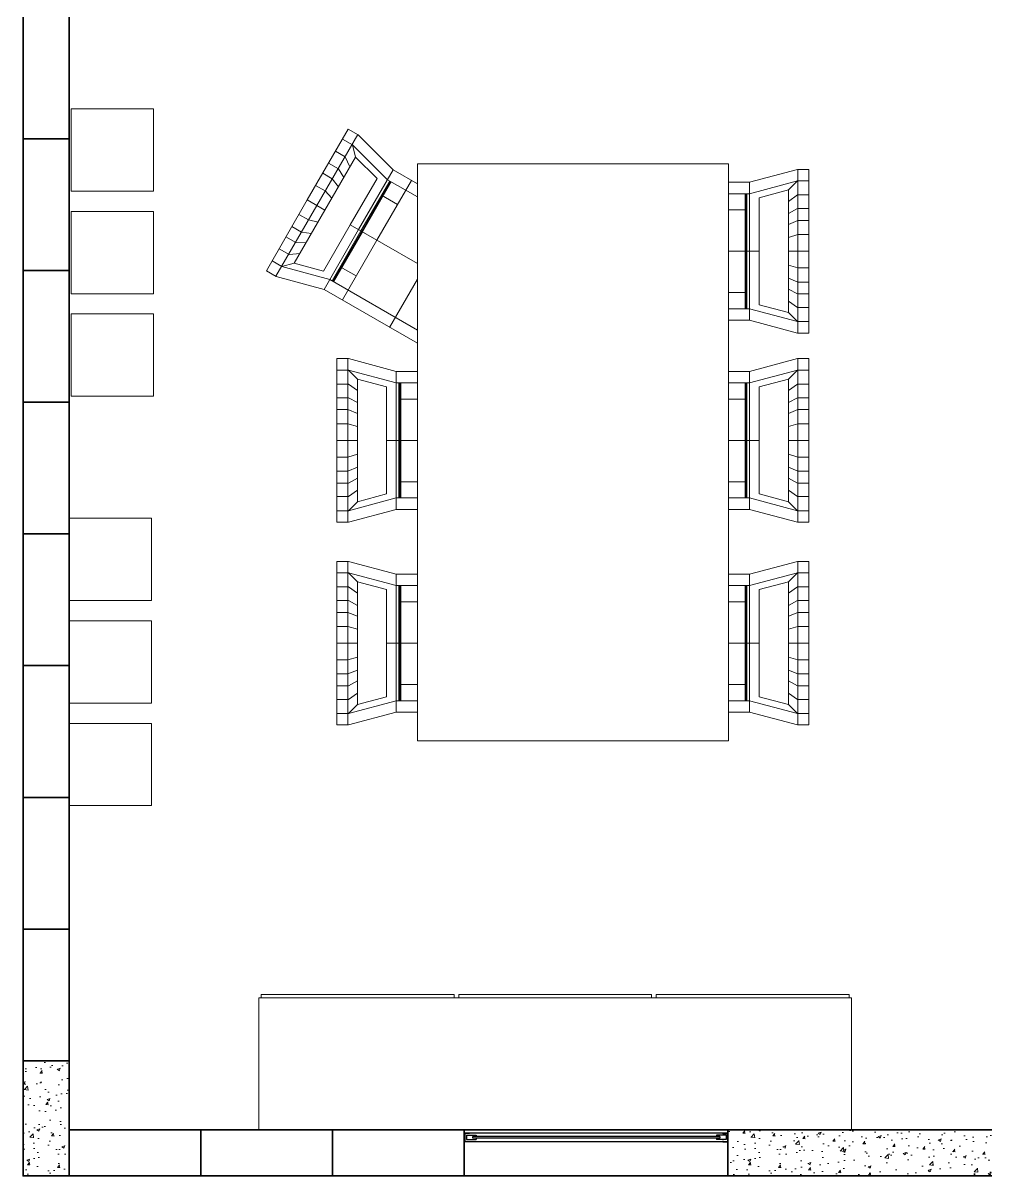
# Model space of a CAD drawing. Header units: millimetres. Extents: x -1436 to 15913, y -5994 to 7579.
# Drawn here: x 8339 to 11263, y -43 to 3459 of the extents above; entities that cross this region are included whole.
import ezdxf

# ---------------------------------------------------------------- set-up
doc = ezdxf.new("R2010")
doc.units = ezdxf.units.MM
for name, color, linetype, lineweight in [('A-FLOR-PATT', 8, 'Continuous', 18), ('A-FURN', 253, 'Continuous', 15), ('A-GLAZ-FULL', 4, 'Continuous', 25), ('A-WALL-FULL', 7, 'Continuous', 35)]:
    doc.layers.add(name, color=color, linetype=linetype, lineweight=lineweight)
doc.layers.add('IKE120015-t1', color=253, linetype='Continuous')

msp = doc.modelspace()

# ---------------------------------------------------------------- hatches: boundary and pattern name
at = {"layer": 'A-FLOR-PATT'}
h = msp.add_hatch(dxfattribs=at)
h.set_pattern_fill('AR-CONC', color=256, scale=0.5, style=0)
h.set_pattern_definition([(50, (41753.566, 87107.75), (91.092334, -7.96954), [9.525, -104.775]), (355, (41753.57, 87107.75), (-17.62141, 95.52832), [7.62, -83.82]), (100.451, (41761.16, 87107.09), (73.47125, 87.55834), [8.095, -89.045]), (46.1842, (41753.57, 87133.15), (135.53952, -21.02116), [14.2875, -157.1625]), (96.6356, (41764.86, 87131.4), (118.70212, 123.71278), [12.1425, -133.5675]), (351.184, (41753.57, 87133.15), (118.7023, 123.71256), [11.43, -125.73]), (21, (41766.266, 87126.8), (75.80744, -51.13276), [9.525, -104.775]), (326, (41766.27, 87126.8), (30.90101, 92.09398), [7.62, -83.82]), (71.4514, (41772.58, 87122.54), (106.708245, 40.96143), [8.095, -89.045]), (37.5, (41753.566, 87107.75), (1.544302, 42.27752), [0, -82.804, 0, -85.09, 0, -84.1375]), (7.5, (41753.566, 87107.75), (33.409831, 50.090287), [0, -48.514, 0, -80.899, 0, -32.0675]), (327.5, (41725.245, 87107.75), (67.795298, -2.864372), [0, -31.75, 0, -99.06, 0, -131.445]), (317.5, (41712.545, 87107.75), (74.06459, 12.713246), [0, -41.275, 0, -65.786, 0, -93.345])])
h.paths.add_polyline_path([(8338.986, -43.152), (8478.986, -43.152), (8478.986, 306.848), (8338.986, 306.848)])
for points in [[(9695.653, 63.098), (9695.653, 60.598), (9678.986, 60.598), (9678.986, 86.848), (9695.653, 86.848), (9695.653, 84.348), (9681.486, 84.348), (9681.486, 63.098)], [(10463.881, 63.098), (10463.881, 60.598), (10480.547, 60.598), (10480.547, 86.848), (10463.881, 86.848), (10463.881, 84.348), (10478.047, 84.348), (10478.047, 63.098)]]:
    msp.add_hatch(color=256, dxfattribs=at).paths.add_polyline_path(points)
h = msp.add_hatch(dxfattribs=at)
h.set_pattern_fill('AR-CONC', color=256, scale=0.5, style=0)
h.set_pattern_definition([(50, (43943.566, 87107.75), (91.092334, -7.96954), [9.525, -104.775]), (355, (43943.57, 87107.75), (-17.62141, 95.52832), [7.62, -83.82]), (100.451, (43951.16, 87107.09), (73.47125, 87.55834), [8.095, -89.045]), (46.1842, (43943.57, 87133.15), (135.53952, -21.02116), [14.2875, -157.1625]), (96.6356, (43954.86, 87131.4), (118.70212, 123.71278), [12.1425, -133.5675]), (351.184, (43943.57, 87133.15), (118.7023, 123.71256), [11.43, -125.73]), (21, (43956.266, 87126.8), (75.80744, -51.13276), [9.525, -104.775]), (326, (43956.27, 87126.8), (30.90101, 92.09398), [7.62, -83.82]), (71.4514, (43962.58, 87122.54), (106.708245, 40.96143), [8.095, -89.045]), (37.5, (43943.566, 87107.75), (1.544302, 42.27752), [0, -82.804, 0, -85.09, 0, -84.1375]), (7.5, (43943.566, 87107.75), (33.409831, 50.090287), [0, -48.514, 0, -80.899, 0, -32.0675]), (327.5, (43915.245, 87107.75), (67.795298, -2.864372), [0, -31.75, 0, -99.06, 0, -131.445]), (317.5, (43902.545, 87107.75), (74.06459, 12.713246), [0, -41.275, 0, -65.786, 0, -93.345])])
h.paths.add_polyline_path([(10478.986, 96.848), (10478.986, -43.152), (11478.986, -43.152), (11478.986, 96.848)])

# ---------------------------------------------------------------- linework, layer by layer
at = {"layer": 'A-FURN'}
for p, q in [((9326.368, 3136.62), (9202.164, 2921.492)), ((9231.051, 2904.814), (9355.255, 3119.942)), ((9356.411, 3119.275), (9326.368, 3136.62)), ((9462.993, 3013.018), (9356.411, 3119.275)), ((9339.049, 3089.203), (9309.006, 3106.548)), ((9445.631, 2982.946), (9339.049, 3089.203)), ((9339.049, 3089.203), (9349.047, 3051.817)), ((9349.047, 3051.817), (9255.894, 2890.471)), ((9317.68, 3052.192), (9287.638, 3069.537)), ((9317.68, 3052.192), (9331.646, 3021.677)), ((9414.067, 2987.079), (9349.017, 3051.931)), ((9296.98, 3016.337), (9266.937, 3033.682)), ((9296.98, 3016.337), (9313.226, 2989.774)), ((9462.993, 3013.018), (9358.154, 2831.431)), ((9536.486, 2970.586), (9462.993, 3013.018)), ((10545.213, 2975.266), (10690.644, 3013.996)), ((10690.644, 3013.996), (10725.335, 3013.996)), ((10691.979, 2765.587), (10691.979, 3013.996)), ((10725.335, 3013.996), (10725.335, 2765.587)), ((9277.794, 2985.776), (9248.907, 3002.454)), ((9277.794, 2985.776), (9296.71, 2961.166)), ((9414.067, 2987.079), (9332.691, 2846.132)), ((9452.564, 2978.943), (9365.087, 2827.428)), ((9454.875, 2977.609), (9367.398, 2826.094)), ((9518.457, 2980.996), (9413.617, 2799.409)), ((9536.486, 2930.491), (9445.631, 2982.946)), ((10545.213, 2940.542), (10690.644, 2979.272)), ((10690.644, 2979.272), (10663.293, 2951.894)), ((10690.644, 2979.272), (10725.335, 2979.272)), ((9256.426, 2948.765), (9227.539, 2965.443)), ((9256.426, 2948.765), (9276.96, 2926.958)), ((9457.186, 2976.275), (9369.709, 2824.759)), ((10481.169, 2975.266), (10481.169, 2765.587)), ((10481.169, 2975.266), (10545.213, 2975.266)), ((10545.213, 2975.266), (10545.213, 2765.587)), ((10574.615, 2928.339), (10663.376, 2951.977)), ((10663.293, 2951.894), (10663.293, 2765.587)), ((9077.959, 2706.363), (9202.164, 2921.492)), ((9202.164, 2921.492), (9255.894, 2890.471)), ((9427.857, 2936.149), (9476.387, 2908.13)), ((10481.169, 2940.542), (10545.213, 2940.542)), ((10531.87, 2940.542), (10531.87, 2765.587)), ((10534.539, 2940.542), (10534.539, 2765.587)), ((10537.207, 2940.542), (10537.207, 2765.587)), ((10574.615, 2928.339), (10574.615, 2765.587)), ((10690.644, 2936.535), (10663.293, 2917.091)), ((10690.644, 2936.535), (10725.335, 2936.535)), ((9231.051, 2904.814), (9106.846, 2689.685)), ((9162.74, 2729.124), (9255.894, 2890.471)), ((9205.676, 2860.863), (9176.789, 2877.541)), ((10537.207, 2891.127), (10481.169, 2891.127)), ((10690.644, 2895.134), (10663.293, 2880.252)), ((10690.644, 2895.134), (10725.335, 2895.134)), ((9184.307, 2823.851), (9155.42, 2840.529)), ((9205.676, 2860.863), (9234.828, 2853.983)), ((9251.315, 2705.184), (9332.691, 2846.132)), ((9332.691, 2846.132), (9413.617, 2799.409)), ((9332.691, 2846.132), (9536.486, 2728.47)), ((10691.979, 2859.074), (10663.293, 2847.219)), ((10691.979, 2859.074), (10725.335, 2859.074)), ((9167.433, 2791.956), (9137.39, 2809.301)), ((9184.307, 2823.851), (9215.078, 2819.775)), ((9253.315, 2649.844), (9358.154, 2831.431)), ((9277.609, 2675.913), (9365.087, 2827.428)), ((9279.92, 2674.578), (9367.398, 2826.094)), ((9282.231, 2673.244), (9369.709, 2824.759)), ((10691.979, 2816.337), (10663.293, 2807.719)), ((10691.979, 2816.337), (10725.335, 2816.337)), ((9146.732, 2756.101), (9116.69, 2773.446)), ((9167.433, 2791.956), (9198.561, 2791.168)), ((9308.778, 2617.822), (9413.617, 2799.409)), ((9125.364, 2719.09), (9095.321, 2736.435)), ((9146.732, 2756.101), (9180.142, 2759.264)), ((10574.615, 2765.587), (10481.169, 2765.587)), ((10481.169, 2555.908), (10481.169, 2765.587)), ((10574.615, 2765.587), (10481.169, 2765.587)), ((10531.87, 2590.632), (10531.87, 2765.587)), ((10534.539, 2590.632), (10534.539, 2765.587)), ((10537.207, 2590.632), (10537.207, 2765.587)), ((10545.213, 2555.908), (10545.213, 2765.587)), ((10574.615, 2602.835), (10574.615, 2765.587)), ((10725.335, 2765.587), (10663.293, 2765.587)), ((10663.293, 2579.28), (10663.293, 2765.587)), ((10725.335, 2765.587), (10663.293, 2765.587)), ((10691.979, 2765.587), (10691.979, 2517.178)), ((10725.335, 2517.178), (10725.335, 2765.587)), ((9108.002, 2689.018), (9077.959, 2706.363)), ((9125.364, 2719.09), (9162.74, 2729.124)), ((9270.677, 2679.915), (9125.364, 2719.09)), ((9251.315, 2705.184), (9162.626, 2729.094)), ((9302.317, 2718.707), (9350.847, 2690.688)), ((10691.979, 2714.837), (10663.293, 2723.455)), ((10691.979, 2714.837), (10725.335, 2714.837)), ((9253.315, 2649.844), (9108.002, 2689.018)), ((9536.486, 2526.45), (9270.677, 2679.915)), ((9451.541, 2533.683), (9536.486, 2680.812)), ((10691.979, 2672.1), (10663.293, 2683.955)), ((10691.979, 2672.1), (10725.335, 2672.1)), ((9536.486, 2486.354), (9253.315, 2649.844)), ((10537.207, 2640.047), (10481.169, 2640.047)), ((10690.644, 2636.04), (10663.293, 2650.922)), ((10690.644, 2636.04), (10725.335, 2636.04)), ((10574.615, 2602.835), (10663.376, 2579.197)), ((10690.644, 2594.639), (10663.293, 2614.083)), ((10690.644, 2594.639), (10725.335, 2594.639)), ((10481.169, 2590.632), (10545.213, 2590.632)), ((10545.213, 2590.632), (10690.644, 2551.902)), ((10690.644, 2551.902), (10663.293, 2579.28)), ((10481.169, 2555.908), (10545.213, 2555.908)), ((10545.213, 2555.908), (10690.644, 2517.178)), ((10690.644, 2551.902), (10725.335, 2551.902)), ((10690.644, 2517.178), (10725.335, 2517.178)), ((9327.011, 2439.567), (9292.321, 2439.567)), ((9292.321, 2439.567), (9292.321, 2191.158)), ((9325.677, 2191.158), (9325.677, 2439.567)), ((9472.443, 2400.836), (9327.011, 2439.567)), ((10545.213, 2400.836), (10690.644, 2439.567)), ((10690.644, 2439.567), (10725.335, 2439.567)), ((10691.979, 2191.158), (10691.979, 2439.567)), ((10725.335, 2439.567), (10725.335, 2191.158)), ((9327.011, 2404.843), (9292.321, 2404.843)), ((9472.443, 2366.112), (9327.011, 2404.843)), ((9327.011, 2404.843), (9354.363, 2377.464)), ((9472.443, 2400.836), (9472.443, 2191.158)), ((9536.486, 2400.836), (9472.443, 2400.836)), ((9536.486, 2400.836), (9536.486, 2191.158)), ((10481.169, 2400.836), (10545.213, 2400.836)), ((10481.169, 2400.836), (10481.169, 2191.158)), ((10545.213, 2366.112), (10690.644, 2404.843)), ((10545.213, 2400.836), (10545.213, 2191.158)), ((10690.644, 2404.843), (10663.293, 2377.464)), ((10690.644, 2404.843), (10725.335, 2404.843)), ((9327.011, 2362.106), (9292.321, 2362.106)), ((9327.011, 2362.106), (9354.363, 2342.662)), ((9443.041, 2353.91), (9354.279, 2377.548)), ((9354.363, 2377.464), (9354.363, 2191.158)), ((9443.041, 2353.91), (9443.041, 2191.158)), ((9536.486, 2366.112), (9472.443, 2366.112)), ((9480.448, 2366.112), (9480.448, 2191.158)), ((9483.117, 2366.112), (9483.117, 2191.158)), ((9485.785, 2366.112), (9485.785, 2191.158)), ((10481.169, 2366.112), (10545.213, 2366.112)), ((10531.87, 2366.112), (10531.87, 2191.158)), ((10534.539, 2366.112), (10534.539, 2191.158)), ((10537.207, 2366.112), (10537.207, 2191.158)), ((10574.615, 2353.91), (10663.376, 2377.548)), ((10574.615, 2353.91), (10574.615, 2191.158)), ((10663.293, 2377.464), (10663.293, 2191.158)), ((10690.644, 2362.106), (10663.293, 2342.662)), ((10690.644, 2362.106), (10725.335, 2362.106)), ((9327.011, 2320.704), (9292.321, 2320.704)), ((9327.011, 2320.704), (9354.363, 2305.823)), ((9480.448, 2316.698), (9536.486, 2316.698)), ((10537.207, 2316.698), (10481.169, 2316.698)), ((10690.644, 2320.704), (10663.293, 2305.823)), ((10690.644, 2320.704), (10725.335, 2320.704)), ((9325.677, 2284.645), (9292.321, 2284.645)), ((9325.677, 2284.645), (9354.363, 2272.79)), ((10691.979, 2284.645), (10663.293, 2272.79)), ((10691.979, 2284.645), (10725.335, 2284.645)), ((9325.677, 2241.908), (9292.321, 2241.908)), ((9325.677, 2241.908), (9354.363, 2233.29)), ((10691.979, 2241.908), (10663.293, 2233.29)), ((10691.979, 2241.908), (10725.335, 2241.908)), ((9292.321, 1942.749), (9292.321, 2191.158)), ((9292.321, 2191.158), (9354.363, 2191.158)), ((9292.321, 2191.158), (9354.363, 2191.158)), ((9325.677, 2191.158), (9325.677, 1942.749)), ((9354.363, 2004.851), (9354.363, 2191.158)), ((9443.041, 2191.158), (9536.486, 2191.158)), ((9443.041, 2028.406), (9443.041, 2191.158)), ((9443.041, 2191.158), (9536.486, 2191.158)), ((9472.443, 1981.479), (9472.443, 2191.158)), ((9480.448, 2016.203), (9480.448, 2191.158)), ((9483.117, 2016.203), (9483.117, 2191.158)), ((9485.785, 2016.203), (9485.785, 2191.158)), ((9536.486, 1981.479), (9536.486, 2191.158)), ((10574.615, 2191.158), (10481.169, 2191.158)), ((10574.615, 2191.158), (10481.169, 2191.158)), ((10481.169, 1981.479), (10481.169, 2191.158)), ((10531.87, 2016.203), (10531.87, 2191.158)), ((10534.539, 2016.203), (10534.539, 2191.158)), ((10537.207, 2016.203), (10537.207, 2191.158)), ((10545.213, 1981.479), (10545.213, 2191.158)), ((10574.615, 2028.406), (10574.615, 2191.158)), ((10725.335, 2191.158), (10663.293, 2191.158)), ((10725.335, 2191.158), (10663.293, 2191.158)), ((10663.293, 2004.851), (10663.293, 2191.158)), ((10691.979, 2191.158), (10691.979, 1942.749)), ((10725.335, 1942.749), (10725.335, 2191.158)), ((9325.677, 2140.407), (9292.321, 2140.407)), ((9325.677, 2140.407), (9354.363, 2149.026)), ((10691.979, 2140.407), (10663.293, 2149.026)), ((10691.979, 2140.407), (10725.335, 2140.407)), ((9325.677, 2097.67), (9354.363, 2109.526)), ((10691.979, 2097.67), (10663.293, 2109.526)), ((9325.677, 2097.67), (9292.321, 2097.67)), ((9327.011, 2061.611), (9354.363, 2076.492)), ((10690.644, 2061.611), (10663.293, 2076.492)), ((10691.979, 2097.67), (10725.335, 2097.67)), ((9327.011, 2061.611), (9292.321, 2061.611)), ((9327.011, 2020.209), (9354.363, 2039.654)), ((9480.448, 2065.618), (9536.486, 2065.618)), ((10537.207, 2065.618), (10481.169, 2065.618)), ((10690.644, 2020.209), (10663.293, 2039.654)), ((10690.644, 2061.611), (10725.335, 2061.611)), ((9327.011, 2020.209), (9292.321, 2020.209)), ((9472.443, 2016.203), (9327.011, 1977.472)), ((9327.011, 1977.472), (9354.363, 2004.851)), ((9443.041, 2028.406), (9354.279, 2004.767)), ((9536.486, 2016.203), (9472.443, 2016.203)), ((10481.169, 2016.203), (10545.213, 2016.203)), ((10545.213, 2016.203), (10690.644, 1977.472)), ((10574.615, 2028.406), (10663.376, 2004.767)), ((10690.644, 1977.472), (10663.293, 2004.851)), ((10690.644, 2020.209), (10725.335, 2020.209)), ((9327.011, 1977.472), (9292.321, 1977.472)), ((9472.443, 1981.479), (9327.011, 1942.749)), ((9536.486, 1981.479), (9472.443, 1981.479)), ((10481.169, 1981.479), (10545.213, 1981.479)), ((10545.213, 1981.479), (10690.644, 1942.749)), ((10690.644, 1977.472), (10725.335, 1977.472)), ((9327.011, 1942.749), (9292.321, 1942.749)), ((10690.644, 1942.749), (10725.335, 1942.749)), ((9327.011, 1823.703), (9292.321, 1823.703)), ((9292.321, 1823.703), (9292.321, 1575.294)), ((9325.677, 1575.294), (9325.677, 1823.703)), ((9472.443, 1784.973), (9327.011, 1823.703)), ((10545.213, 1784.973), (10690.644, 1823.703)), ((10690.644, 1823.703), (10725.335, 1823.703)), ((10691.979, 1575.294), (10691.979, 1823.703)), ((10725.335, 1823.703), (10725.335, 1575.294)), ((9327.011, 1788.979), (9292.321, 1788.979)), ((9472.443, 1750.249), (9327.011, 1788.979)), ((9327.011, 1788.979), (9354.363, 1761.601)), ((10545.213, 1750.249), (10690.644, 1788.979)), ((10690.644, 1788.979), (10663.293, 1761.601)), ((10690.644, 1788.979), (10725.335, 1788.979)), ((9443.041, 1738.046), (9354.279, 1761.684)), ((9354.363, 1761.601), (9354.363, 1575.294)), ((9536.486, 1784.973), (9472.443, 1784.973)), ((9472.443, 1784.973), (9472.443, 1575.294)), ((9536.486, 1784.973), (9536.486, 1575.294)), ((10481.169, 1784.973), (10545.213, 1784.973)), ((10481.169, 1784.973), (10481.169, 1575.294)), ((10545.213, 1784.973), (10545.213, 1575.294)), ((10574.615, 1738.046), (10663.376, 1761.684)), ((10663.293, 1761.601), (10663.293, 1575.294)), ((9327.011, 1746.242), (9292.321, 1746.242)), ((9327.011, 1746.242), (9354.363, 1726.798)), ((9443.041, 1738.046), (9443.041, 1575.294)), ((9536.486, 1750.249), (9472.443, 1750.249)), ((9480.448, 1750.249), (9480.448, 1575.294)), ((9483.117, 1750.249), (9483.117, 1575.294)), ((9485.785, 1750.249), (9485.785, 1575.294)), ((10481.169, 1750.249), (10545.213, 1750.249)), ((10531.87, 1750.249), (10531.87, 1575.294)), ((10534.539, 1750.249), (10534.539, 1575.294)), ((10537.207, 1750.249), (10537.207, 1575.294)), ((10574.615, 1738.046), (10574.615, 1575.294)), ((10690.644, 1746.242), (10663.293, 1726.798)), ((10690.644, 1746.242), (10725.335, 1746.242)), ((9327.011, 1704.841), (9292.321, 1704.841)), ((9327.011, 1704.841), (9354.363, 1689.959)), ((9480.448, 1700.834), (9536.486, 1700.834)), ((10537.207, 1700.834), (10481.169, 1700.834)), ((10690.644, 1704.841), (10663.293, 1689.959)), ((10690.644, 1704.841), (10725.335, 1704.841)), ((9325.677, 1668.781), (9292.321, 1668.781)), ((9325.677, 1668.781), (9354.363, 1656.926)), ((10691.979, 1668.781), (10663.293, 1656.926)), ((10691.979, 1668.781), (10725.335, 1668.781)), ((9325.677, 1626.044), (9292.321, 1626.044)), ((9325.677, 1626.044), (9354.363, 1617.426)), ((10691.979, 1626.044), (10663.293, 1617.426)), ((10691.979, 1626.044), (10725.335, 1626.044)), ((9292.321, 1575.294), (9354.363, 1575.294)), ((9292.321, 1326.885), (9292.321, 1575.294)), ((9292.321, 1575.294), (9354.363, 1575.294)), ((9325.677, 1575.294), (9325.677, 1326.885)), ((9354.363, 1388.987), (9354.363, 1575.294)), ((9443.041, 1575.294), (9536.486, 1575.294)), ((9443.041, 1575.294), (9536.486, 1575.294)), ((9443.041, 1412.542), (9443.041, 1575.294)), ((9472.443, 1365.615), (9472.443, 1575.294)), ((9480.448, 1400.339), (9480.448, 1575.294)), ((9483.117, 1400.339), (9483.117, 1575.294)), ((9485.785, 1400.339), (9485.785, 1575.294)), ((9536.486, 1365.615), (9536.486, 1575.294)), ((10574.615, 1575.294), (10481.169, 1575.294)), ((10574.615, 1575.294), (10481.169, 1575.294)), ((10481.169, 1365.615), (10481.169, 1575.294)), ((10531.87, 1400.339), (10531.87, 1575.294)), ((10534.539, 1400.339), (10534.539, 1575.294)), ((10537.207, 1400.339), (10537.207, 1575.294)), ((10545.213, 1365.615), (10545.213, 1575.294)), ((10574.615, 1412.542), (10574.615, 1575.294)), ((10725.335, 1575.294), (10663.293, 1575.294)), ((10725.335, 1575.294), (10663.293, 1575.294)), ((10663.293, 1388.987), (10663.293, 1575.294)), ((10691.979, 1575.294), (10691.979, 1326.885)), ((10725.335, 1326.885), (10725.335, 1575.294)), ((9325.677, 1524.544), (9292.321, 1524.544)), ((9325.677, 1524.544), (9354.363, 1533.162)), ((10691.979, 1524.544), (10663.293, 1533.162)), ((10691.979, 1524.544), (10725.335, 1524.544)), ((9325.677, 1481.807), (9292.321, 1481.807)), ((9325.677, 1481.807), (9354.363, 1493.662)), ((10691.979, 1481.807), (10663.293, 1493.662)), ((10691.979, 1481.807), (10725.335, 1481.807)), ((9327.011, 1445.747), (9292.321, 1445.747)), ((9327.011, 1445.747), (9354.363, 1460.629)), ((9480.448, 1449.754), (9536.486, 1449.754)), ((10537.207, 1449.754), (10481.169, 1449.754)), ((10690.644, 1445.747), (10663.293, 1460.629)), ((10690.644, 1445.747), (10725.335, 1445.747)), ((9327.011, 1404.346), (9292.321, 1404.346)), ((9327.011, 1404.346), (9354.363, 1423.79)), ((9443.041, 1412.542), (9354.279, 1388.904)), ((10574.615, 1412.542), (10663.376, 1388.904)), ((10690.644, 1404.346), (10663.293, 1423.79)), ((10690.644, 1404.346), (10725.335, 1404.346)), ((9472.443, 1400.339), (9327.011, 1361.609)), ((9327.011, 1361.609), (9354.363, 1388.987)), ((9536.486, 1400.339), (9472.443, 1400.339)), ((10481.169, 1400.339), (10545.213, 1400.339)), ((10545.213, 1400.339), (10690.644, 1361.609)), ((10690.644, 1361.609), (10663.293, 1388.987)), ((9327.011, 1361.609), (9292.321, 1361.609)), ((9472.443, 1365.615), (9327.011, 1326.885)), ((9536.486, 1365.615), (9472.443, 1365.615)), ((10481.169, 1365.615), (10545.213, 1365.615)), ((10545.213, 1365.615), (10690.644, 1326.885)), ((10690.644, 1361.609), (10725.335, 1361.609)), ((9327.011, 1326.885), (9292.321, 1326.885)), ((10690.644, 1326.885), (10725.335, 1326.885)), ((9054.987, 497.006), (9054.986, 496.966)), ((9054.986, 496.966), (9054.986, 496.955)), ((9055.02, 496.955), (9054.986, 496.955)), ((9054.986, 496.955), (9054.986, 98.955)), ((9054.986, 496.955), (9055.02, 496.955)), ((9054.99, 497.046), (9054.987, 497.006)), ((9054.995, 497.085), (9054.99, 497.046)), ((9055.001, 497.125), (9054.995, 497.085)), ((9055.008, 497.164), (9055.001, 497.125)), ((9055.017, 497.203), (9055.008, 497.164)), ((9055.028, 497.242), (9055.017, 497.203)), ((9055.04, 497.28), (9055.028, 497.242)), ((9055.054, 497.317), (9055.04, 497.28)), ((9055.069, 497.354), (9055.054, 497.317)), ((9055.086, 497.391), (9055.069, 497.354)), ((9055.104, 497.426), (9055.086, 497.391)), ((9055.124, 497.461), (9055.104, 497.426)), ((9055.145, 497.495), (9055.124, 497.461)), ((9055.167, 497.529), (9055.145, 497.495)), ((9055.191, 497.561), (9055.167, 497.529)), ((9055.215, 497.592), (9055.191, 497.561)), ((9055.241, 497.622), (9055.215, 497.592)), ((9055.269, 497.652), (9055.241, 497.622)), ((9055.297, 497.68), (9055.269, 497.652)), ((9055.327, 497.707), (9055.297, 497.68)), ((9055.357, 497.733), (9055.327, 497.707)), ((9055.389, 497.757), (9055.357, 497.733)), ((9055.421, 497.78), (9055.389, 497.757)), ((9055.455, 497.802), (9055.421, 497.78)), ((9055.489, 497.823), (9055.455, 497.802)), ((9055.524, 497.842), (9055.489, 497.823)), ((9055.56, 497.86), (9055.524, 497.842)), ((9055.597, 497.876), (9055.56, 497.86)), ((9055.634, 497.891), (9055.597, 497.876)), ((9055.672, 497.904), (9055.634, 497.891)), ((9055.71, 497.916), (9055.672, 497.904)), ((9055.748, 497.926), (9055.71, 497.916)), ((9055.787, 497.935), (9055.748, 497.926)), ((9055.827, 497.942), (9055.787, 497.935)), ((9055.866, 497.948), (9055.827, 497.942)), ((9055.906, 497.952), (9055.866, 497.948)), ((9055.946, 497.954), (9055.906, 497.952)), ((9055.986, 497.955), (9055.946, 497.954)), ((10853.986, 497.955), (9055.986, 497.955)), ((9062.021, 498.96), (9062.021, 506.955)), ((9062.986, 507.957), (9062.986, 507.923)), ((9646.986, 507.957), (9062.986, 507.957)), ((9062.986, 507.923), (9062.986, 507.957)), ((9062.986, 497.992), (9062.986, 497.957)), ((9062.986, 497.957), (9062.986, 497.992)), ((9646.986, 507.923), (9646.986, 507.957)), ((9646.997, 507.957), (9646.986, 507.957)), ((9646.986, 507.923), (9646.986, 507.957)), ((9646.986, 507.957), (9646.986, 507.923)), ((9646.986, 497.957), (9647.026, 497.958)), ((9647.037, 507.956), (9646.997, 507.957)), ((9647.026, 497.958), (9647.066, 497.961)), ((9647.077, 507.953), (9647.037, 507.956)), ((9647.066, 497.961), (9647.106, 497.965)), ((9647.117, 507.949), (9647.077, 507.953)), ((9647.106, 497.965), (9647.145, 497.97)), ((9647.156, 507.943), (9647.117, 507.949)), ((9647.145, 497.97), (9647.185, 497.977)), ((9647.195, 507.935), (9647.156, 507.943)), ((9647.185, 497.977), (9647.224, 497.986)), ((9647.234, 507.926), (9647.195, 507.935)), ((9647.224, 497.986), (9647.262, 497.996)), ((9647.273, 507.915), (9647.234, 507.926)), ((9647.262, 497.996), (9647.301, 498.008)), ((9647.311, 507.903), (9647.273, 507.915)), ((9647.301, 498.008), (9647.338, 498.022)), ((9647.348, 507.889), (9647.311, 507.903)), ((9647.338, 498.022), (9647.376, 498.036)), ((9647.385, 507.874), (9647.348, 507.889)), ((9647.376, 498.036), (9647.412, 498.053)), ((9647.422, 507.858), (9647.385, 507.874)), ((9647.412, 498.053), (9647.448, 498.07)), ((9647.457, 507.839), (9647.422, 507.858)), ((9647.448, 498.07), (9647.483, 498.09)), ((9647.492, 507.82), (9647.457, 507.839)), ((9647.483, 498.09), (9647.517, 498.11)), ((9647.526, 507.799), (9647.492, 507.82)), ((9647.517, 498.11), (9647.551, 498.132)), ((9647.56, 507.777), (9647.526, 507.799)), ((9647.551, 498.132), (9647.583, 498.155)), ((9647.592, 507.753), (9647.56, 507.777)), ((9647.583, 498.155), (9647.615, 498.18)), ((9647.623, 507.728), (9647.592, 507.753)), ((9647.615, 498.18), (9647.646, 498.206)), ((9647.654, 507.702), (9647.623, 507.728)), ((9647.646, 498.206), (9647.675, 498.233)), ((9647.683, 507.675), (9647.654, 507.702)), ((9647.675, 498.233), (9647.703, 498.261)), ((9647.711, 507.646), (9647.683, 507.675)), ((9647.703, 498.261), (9647.731, 498.29)), ((9647.738, 507.617), (9647.711, 507.646)), ((9647.731, 498.29), (9647.757, 498.32)), ((9647.764, 507.586), (9647.738, 507.617)), ((9647.757, 498.32), (9647.782, 498.352)), ((9647.788, 507.555), (9647.764, 507.586)), ((9647.782, 498.352), (9647.805, 498.384)), ((9647.811, 507.522), (9647.788, 507.555)), ((9647.805, 498.384), (9647.828, 498.417)), ((9647.833, 507.489), (9647.811, 507.522)), ((9647.828, 498.417), (9647.849, 498.451)), ((9647.854, 507.454), (9647.833, 507.489)), ((9647.849, 498.451), (9647.868, 498.486)), ((9647.873, 507.419), (9647.854, 507.454)), ((9647.868, 498.486), (9647.886, 498.522)), ((9647.891, 507.383), (9647.873, 507.419)), ((9647.886, 498.522), (9647.903, 498.558)), ((9647.907, 507.347), (9647.891, 507.383)), ((9647.903, 498.558), (9647.918, 498.595)), ((9647.922, 507.31), (9647.907, 507.347)), ((9647.918, 498.595), (9647.932, 498.633)), ((9647.935, 507.272), (9647.922, 507.31)), ((9647.932, 498.633), (9647.944, 498.671)), ((9647.947, 507.234), (9647.935, 507.272)), ((9647.944, 498.671), (9647.955, 498.709)), ((9647.957, 507.195), (9647.947, 507.234)), ((9647.955, 498.709), (9647.964, 498.748)), ((9647.966, 507.156), (9647.957, 507.195)), ((9647.964, 498.748), (9647.972, 498.787)), ((9647.973, 507.117), (9647.966, 507.156)), ((9647.972, 498.787), (9647.978, 498.827)), ((9647.979, 507.077), (9647.973, 507.117)), ((9647.978, 498.827), (9647.982, 498.867)), ((9647.983, 507.037), (9647.979, 507.077)), ((9647.982, 498.867), (9647.985, 498.907)), ((9647.985, 506.997), (9647.983, 507.037)), ((9647.986, 506.957), (9647.985, 506.997)), ((9647.985, 498.907), (9647.986, 498.947)), ((9647.986, 506.957), (9647.986, 498.957)), ((9647.986, 498.947), (9647.986, 498.957)), ((9662.021, 498.996), (9662.021, 506.992)), ((10246.986, 507.957), (9662.986, 507.957)), ((9662.986, 497.992), (9662.986, 497.957)), ((9662.986, 497.957), (9662.986, 497.992)), ((10246.986, 507.923), (10246.986, 507.957)), ((10246.997, 507.957), (10246.986, 507.957)), ((10246.986, 507.923), (10246.986, 507.957)), ((10246.986, 507.957), (10246.986, 507.923)), ((10246.986, 497.957), (10247.026, 497.958)), ((10247.037, 507.956), (10246.997, 507.957)), ((10247.026, 497.958), (10247.066, 497.961)), ((10247.077, 507.953), (10247.037, 507.956)), ((10247.066, 497.961), (10247.106, 497.965)), ((10247.117, 507.949), (10247.077, 507.953)), ((10247.106, 497.965), (10247.145, 497.97)), ((10247.156, 507.943), (10247.117, 507.949)), ((10247.145, 497.97), (10247.185, 497.977)), ((10247.195, 507.935), (10247.156, 507.943)), ((10247.185, 497.977), (10247.224, 497.986)), ((10247.234, 507.926), (10247.195, 507.935)), ((10247.224, 497.986), (10247.262, 497.996)), ((10247.273, 507.915), (10247.234, 507.926)), ((10247.262, 497.996), (10247.301, 498.008)), ((10247.311, 507.903), (10247.273, 507.915)), ((10247.301, 498.008), (10247.338, 498.022)), ((10247.348, 507.889), (10247.311, 507.903)), ((10247.338, 498.022), (10247.376, 498.036)), ((10247.385, 507.874), (10247.348, 507.889)), ((10247.376, 498.036), (10247.412, 498.053)), ((10247.422, 507.858), (10247.385, 507.874)), ((10247.412, 498.053), (10247.448, 498.07)), ((10247.457, 507.839), (10247.422, 507.858)), ((10247.448, 498.07), (10247.483, 498.09)), ((10247.492, 507.82), (10247.457, 507.839)), ((10247.483, 498.09), (10247.517, 498.11)), ((10247.526, 507.799), (10247.492, 507.82)), ((10247.517, 498.11), (10247.551, 498.132)), ((10247.56, 507.777), (10247.526, 507.799)), ((10247.551, 498.132), (10247.583, 498.155)), ((10247.592, 507.753), (10247.56, 507.777)), ((10247.583, 498.155), (10247.615, 498.18)), ((10247.623, 507.728), (10247.592, 507.753)), ((10247.615, 498.18), (10247.646, 498.206)), ((10247.654, 507.702), (10247.623, 507.728)), ((10247.646, 498.206), (10247.675, 498.233)), ((10247.683, 507.675), (10247.654, 507.702)), ((10247.675, 498.233), (10247.703, 498.261)), ((10247.711, 507.646), (10247.683, 507.675)), ((10247.703, 498.261), (10247.731, 498.29)), ((10247.738, 507.617), (10247.711, 507.646)), ((10247.731, 498.29), (10247.757, 498.32)), ((10247.764, 507.586), (10247.738, 507.617)), ((10247.757, 498.32), (10247.782, 498.352)), ((10247.788, 507.555), (10247.764, 507.586)), ((10247.782, 498.352), (10247.805, 498.384)), ((10247.811, 507.522), (10247.788, 507.555)), ((10247.805, 498.384), (10247.828, 498.417)), ((10247.833, 507.489), (10247.811, 507.522)), ((10247.828, 498.417), (10247.849, 498.451)), ((10247.854, 507.454), (10247.833, 507.489)), ((10247.849, 498.451), (10247.868, 498.486)), ((10247.873, 507.419), (10247.854, 507.454)), ((10247.868, 498.486), (10247.886, 498.522)), ((10247.891, 507.383), (10247.873, 507.419)), ((10247.886, 498.522), (10247.903, 498.558)), ((10247.907, 507.347), (10247.891, 507.383)), ((10247.903, 498.558), (10247.918, 498.595)), ((10247.922, 507.31), (10247.907, 507.347)), ((10247.918, 498.595), (10247.932, 498.633)), ((10247.935, 507.272), (10247.922, 507.31)), ((10247.932, 498.633), (10247.944, 498.671)), ((10247.947, 507.234), (10247.935, 507.272)), ((10247.944, 498.671), (10247.955, 498.709)), ((10247.957, 507.195), (10247.947, 507.234)), ((10247.955, 498.709), (10247.964, 498.748)), ((10247.966, 507.156), (10247.957, 507.195)), ((10247.964, 498.748), (10247.972, 498.787)), ((10247.973, 507.117), (10247.966, 507.156)), ((10247.972, 498.787), (10247.978, 498.827)), ((10247.979, 507.077), (10247.973, 507.117)), ((10247.978, 498.827), (10247.982, 498.867)), ((10247.983, 507.037), (10247.979, 507.077)), ((10247.982, 498.867), (10247.985, 498.907)), ((10247.985, 506.997), (10247.983, 507.037)), ((10247.986, 506.957), (10247.985, 506.997)), ((10247.985, 498.907), (10247.986, 498.947)), ((10247.986, 506.957), (10247.986, 498.957)), ((10247.986, 498.947), (10247.986, 498.957)), ((10262.021, 498.96), (10262.021, 506.955)), ((10262.986, 507.957), (10262.986, 507.923)), ((10846.986, 507.957), (10262.986, 507.957)), ((10262.986, 507.923), (10262.986, 507.957)), ((10262.986, 497.992), (10262.986, 497.957)), ((10262.986, 497.957), (10262.986, 497.992)), ((10846.997, 507.957), (10846.986, 507.957)), ((10847.037, 507.956), (10846.997, 507.957)), ((10847.026, 497.958), (10847.066, 497.961)), ((10847.077, 507.953), (10847.037, 507.956)), ((10847.066, 497.961), (10847.106, 497.965)), ((10847.117, 507.949), (10847.077, 507.953)), ((10847.106, 497.965), (10847.145, 497.97)), ((10847.156, 507.943), (10847.117, 507.949)), ((10847.145, 497.97), (10847.185, 497.977)), ((10847.195, 507.935), (10847.156, 507.943)), ((10847.185, 497.977), (10847.224, 497.986)), ((10847.234, 507.926), (10847.195, 507.935)), ((10847.224, 497.986), (10847.262, 497.996)), ((10847.273, 507.915), (10847.234, 507.926)), ((10847.262, 497.996), (10847.301, 498.008)), ((10847.311, 507.903), (10847.273, 507.915)), ((10847.301, 498.008), (10847.338, 498.022)), ((10847.348, 507.889), (10847.311, 507.903)), ((10847.338, 498.022), (10847.376, 498.036)), ((10847.385, 507.874), (10847.348, 507.889)), ((10847.376, 498.036), (10847.412, 498.053)), ((10847.422, 507.858), (10847.385, 507.874)), ((10847.412, 498.053), (10847.448, 498.07)), ((10847.457, 507.839), (10847.422, 507.858)), ((10847.448, 498.07), (10847.483, 498.09)), ((10847.492, 507.82), (10847.457, 507.839)), ((10847.483, 498.09), (10847.517, 498.11)), ((10847.526, 507.799), (10847.492, 507.82)), ((10847.517, 498.11), (10847.551, 498.132)), ((10847.56, 507.777), (10847.526, 507.799)), ((10847.551, 498.132), (10847.583, 498.155)), ((10847.592, 507.753), (10847.56, 507.777)), ((10847.583, 498.155), (10847.615, 498.18)), ((10847.623, 507.728), (10847.592, 507.753)), ((10847.615, 498.18), (10847.645, 498.206)), ((10847.654, 507.702), (10847.623, 507.728)), ((10847.645, 498.206), (10847.675, 498.233)), ((10847.683, 507.675), (10847.654, 507.702)), ((10847.675, 498.233), (10847.703, 498.261)), ((10847.711, 507.646), (10847.683, 507.675)), ((10847.703, 498.261), (10847.731, 498.29)), ((10847.738, 507.617), (10847.711, 507.646)), ((10847.731, 498.29), (10847.757, 498.32)), ((10847.764, 507.586), (10847.738, 507.617)), ((10847.757, 498.32), (10847.782, 498.352)), ((10847.788, 507.555), (10847.764, 507.586)), ((10847.782, 498.352), (10847.805, 498.384)), ((10847.811, 507.522), (10847.788, 507.555)), ((10847.805, 498.384), (10847.828, 498.417)), ((10847.833, 507.489), (10847.811, 507.522)), ((10847.828, 498.417), (10847.849, 498.451)), ((10847.854, 507.454), (10847.833, 507.489)), ((10847.849, 498.451), (10847.868, 498.486)), ((10847.873, 507.419), (10847.854, 507.454)), ((10847.868, 498.486), (10847.886, 498.522)), ((10847.891, 507.383), (10847.873, 507.419)), ((10847.886, 498.522), (10847.903, 498.558)), ((10847.907, 507.347), (10847.891, 507.383)), ((10847.903, 498.558), (10847.918, 498.595)), ((10847.922, 507.31), (10847.907, 507.347)), ((10847.918, 498.595), (10847.932, 498.633)), ((10847.935, 507.272), (10847.922, 507.31)), ((10847.932, 498.633), (10847.944, 498.671)), ((10847.947, 507.234), (10847.935, 507.272)), ((10847.944, 498.671), (10847.955, 498.709)), ((10847.957, 507.195), (10847.947, 507.234)), ((10847.955, 498.709), (10847.964, 498.748)), ((10847.966, 507.156), (10847.957, 507.195)), ((10847.964, 498.748), (10847.972, 498.787)), ((10847.973, 507.117), (10847.966, 507.156)), ((10847.972, 498.787), (10847.978, 498.827)), ((10847.979, 507.077), (10847.973, 507.117)), ((10847.978, 498.827), (10847.982, 498.867)), ((10847.983, 507.037), (10847.979, 507.077)), ((10847.982, 498.867), (10847.985, 498.907)), ((10847.985, 506.997), (10847.983, 507.037)), ((10847.986, 506.957), (10847.985, 506.997)), ((10847.985, 498.907), (10847.986, 498.947)), ((10847.986, 498.957), (10847.986, 506.957)), ((10847.986, 498.947), (10847.986, 498.957)), ((10853.997, 497.955), (10853.986, 497.955)), ((10854.037, 497.954), (10853.997, 497.955)), ((10854.077, 497.951), (10854.037, 497.954)), ((10854.117, 497.946), (10854.077, 497.951)), ((10854.156, 497.94), (10854.117, 497.946)), ((10854.195, 497.933), (10854.156, 497.94)), ((10854.234, 497.924), (10854.195, 497.933)), ((10854.273, 497.913), (10854.234, 497.924)), ((10854.311, 497.901), (10854.273, 497.913)), ((10854.348, 497.887), (10854.311, 497.901)), ((10854.385, 497.872), (10854.348, 497.887)), ((10854.422, 497.855), (10854.385, 497.872)), ((10854.457, 497.837), (10854.422, 497.855)), ((10854.492, 497.817), (10854.457, 497.837)), ((10854.526, 497.796), (10854.492, 497.817)), ((10854.56, 497.774), (10854.526, 497.796)), ((10854.592, 497.751), (10854.56, 497.774)), ((10854.623, 497.726), (10854.592, 497.751)), ((10854.654, 497.7), (10854.623, 497.726)), ((10854.683, 497.672), (10854.654, 497.7)), ((10854.711, 497.644), (10854.683, 497.672)), ((10854.738, 497.614), (10854.711, 497.644)), ((10854.764, 497.584), (10854.738, 497.614)), ((10854.788, 497.552), (10854.764, 497.584)), ((10854.811, 497.52), (10854.788, 497.552)), ((10854.833, 497.486), (10854.811, 497.52)), ((10854.854, 497.452), (10854.833, 497.486)), ((10854.873, 497.417), (10854.854, 497.452)), ((10854.891, 497.381), (10854.873, 497.417)), ((10854.907, 497.344), (10854.891, 497.381)), ((10854.922, 497.307), (10854.907, 497.344)), ((10854.935, 497.27), (10854.922, 497.307)), ((10854.947, 497.231), (10854.935, 497.27)), ((10854.957, 497.193), (10854.947, 497.231)), ((10854.986, 496.955), (10854.952, 496.955)), ((10854.952, 496.955), (10854.986, 496.955)), ((10854.966, 497.154), (10854.957, 497.193)), ((10854.973, 497.114), (10854.966, 497.154)), ((10854.979, 497.075), (10854.973, 497.114)), ((10854.983, 497.035), (10854.979, 497.075)), ((10854.985, 496.995), (10854.983, 497.035)), ((10854.986, 496.955), (10854.985, 496.995)), ((10854.986, 98.955), (10854.986, 496.955))]:
    msp.add_line(p, q, dxfattribs=at)
for points in [[(8484.881, 3197.883), (8734.881, 3197.883), (8734.881, 2947.883), (8484.881, 2947.883), (8484.881, 3197.883)], [(8484.881, 2886.798), (8734.881, 2886.798), (8734.881, 2636.798), (8484.881, 2636.798), (8484.881, 2886.798)], [(8484.881, 2575.09), (8734.881, 2575.09), (8734.881, 2325.09), (8484.881, 2325.09), (8484.881, 2575.09)], [(8479.331, 1954.399), (8729.331, 1954.399), (8729.331, 1704.399), (8479.331, 1704.399), (8479.331, 1954.399)], [(8479.331, 1643.313), (8729.331, 1643.313), (8729.331, 1393.313), (8479.331, 1393.313), (8479.331, 1643.313)], [(8479.331, 1331.605), (8729.331, 1331.605), (8729.331, 1081.605), (8479.331, 1081.605), (8479.331, 1331.605)]]:
    msp.add_lwpolyline(points, dxfattribs=at)
msp.add_lwpolyline([(10481.169, 3031.3), (10481.169, 1278.509), (9536.486, 1278.509), (9536.486, 3031.3)], close=True, dxfattribs=at)
for centre, start, end in [((9062.986, 506.994), 90, 182.310373), ((9062.986, 498.921), 177.689627, 270), ((9662.986, 506.992), 90, 182.310373), ((9662.986, 498.957), 177.689627, 270), ((10262.986, 506.994), 90, 182.310373), ((10262.986, 498.921), 177.689627, 270)]:
    msp.add_arc(centre, 0.966, start, end, dxfattribs=at)
at = {"layer": 'A-GLAZ-FULL'}
for p, q in [((10480.482, 86.848), (9678.921, 86.848)), ((9678.986, 60.598), (9678.986, 86.848)), ((9681.486, 63.098), (9681.486, 84.348)), ((9685.706, 80.39), (9714.872, 80.39)), ((9685.706, 80.39), (9685.706, 67.057)), ((10454.714, 76.223), (9704.872, 76.223)), ((9704.872, 71.223), (9704.872, 76.223)), ((10454.714, 71.223), (9704.872, 71.223)), ((9714.872, 80.39), (9714.872, 76.223)), ((9714.872, 71.223), (9714.872, 67.057)), ((10473.881, 80.39), (10444.714, 80.39)), ((10444.714, 80.39), (10444.714, 76.223)), ((10444.714, 71.223), (10444.714, 67.057)), ((10454.714, 76.223), (10454.714, 71.223)), ((10463.815, 86.848), (10463.815, 84.348)), ((10463.815, 84.348), (10477.982, 84.348)), ((10473.881, 80.39), (10473.881, 67.057)), ((10478.047, 84.348), (10478.047, 63.098)), ((10480.547, 60.598), (9678.986, 60.598)), ((9685.706, 67.057), (9714.872, 67.057)), ((10473.881, 67.057), (10444.714, 67.057)), ((10463.881, 63.098), (10463.881, 60.598)), ((10463.881, 60.598), (10480.547, 60.598))]:
    msp.add_line(p, q, dxfattribs=at)
at = {"layer": 'A-WALL-FULL'}
for p, q in [((8338.986, 3106.848), (8338.986, 3506.848)), ((8478.986, 3506.848), (8478.986, 3106.848)), ((8478.986, 3106.848), (8338.986, 3106.848)), ((8338.986, 3106.848), (8478.986, 3106.848)), ((8338.986, 2706.848), (8338.986, 3106.848)), ((8478.986, 3106.848), (8478.986, 2706.848)), ((8478.986, 2706.848), (8338.986, 2706.848)), ((8338.986, 2706.848), (8478.986, 2706.848)), ((8338.986, 2306.848), (8338.986, 2706.848)), ((8478.986, 2706.848), (8478.986, 2306.848)), ((8478.986, 2306.848), (8338.986, 2306.848)), ((8338.986, 2306.848), (8478.986, 2306.848)), ((8338.986, 1906.848), (8338.986, 2306.848)), ((8478.986, 2306.848), (8478.986, 1906.848)), ((8478.986, 1906.848), (8338.986, 1906.848)), ((8338.986, 1906.848), (8478.986, 1906.848)), ((8338.986, 1506.848), (8338.986, 1906.848)), ((8478.986, 1906.848), (8478.986, 1506.848)), ((8478.986, 1506.848), (8338.986, 1506.848)), ((8338.986, 1506.848), (8478.986, 1506.848)), ((8338.986, 1106.848), (8338.986, 1506.848)), ((8478.986, 1506.848), (8478.986, 1106.848)), ((8478.986, 1106.848), (8338.986, 1106.848)), ((8338.986, 1106.848), (8478.986, 1106.848)), ((8338.986, 706.848), (8338.986, 1106.848)), ((8478.986, 1106.848), (8478.986, 706.848)), ((8478.986, 706.848), (8338.986, 706.848)), ((8338.986, 706.848), (8478.986, 706.848)), ((8338.986, 306.848), (8338.986, 706.848)), ((8478.986, 706.848), (8478.986, 306.848)), ((8478.986, 306.848), (8338.986, 306.848)), ((8878.986, 96.848), (8478.986, 96.848)), ((8478.986, 96.848), (8478.986, -43.152)), ((9253.986, 96.848), (8853.986, 96.848)), ((8878.986, -43.152), (8878.986, 96.848)), ((8878.986, 96.848), (8878.986, -43.152)), ((9678.986, 96.848), (9253.986, 96.848)), ((9278.986, 96.848), (9278.986, -43.152)), ((9278.986, -43.152), (9278.986, 96.848)), ((9678.986, 96.848), (10478.986, 96.848)), ((9678.986, -43.152), (9678.986, 96.848)), ((8478.986, -43.152), (8878.986, -43.152)), ((8878.986, -43.152), (9278.986, -43.152)), ((9278.986, -43.152), (9678.986, -43.152)), ((10478.986, -43.152), (9678.986, -43.152))]:
    msp.add_line(p, q, dxfattribs=at)
for points in [[(8338.986, 306.848), (8478.986, 306.848), (8478.986, -43.152), (8338.986, -43.152)], [(10478.986, 96.848), (11478.986, 96.848), (11478.986, -43.152), (10478.986, -43.152)]]:
    msp.add_lwpolyline(points, close=True, dxfattribs=at)
at = {"layer": 'IKE120015-t1'}
for p, q in [((9054.986, 98.955), (9054.987, 98.915)), ((9054.986, 98.955), (9055.02, 98.955)), ((9055.02, 98.955), (9054.986, 98.955)), ((9054.987, 98.915), (9054.989, 98.875)), ((9054.989, 98.875), (9054.993, 98.835)), ((9054.993, 98.835), (9054.999, 98.796)), ((9054.999, 98.796), (9055.006, 98.756)), ((9055.006, 98.756), (9055.015, 98.717)), ((9055.015, 98.717), (9055.025, 98.679)), ((9055.025, 98.679), (9055.037, 98.641)), ((9055.037, 98.641), (9055.05, 98.603)), ((9055.05, 98.603), (9055.065, 98.566)), ((9055.065, 98.566), (9055.081, 98.529)), ((9055.081, 98.529), (9055.099, 98.493)), ((9055.099, 98.493), (9055.118, 98.458)), ((9055.118, 98.458), (9055.139, 98.424)), ((9055.139, 98.424), (9055.161, 98.39)), ((9055.161, 98.39), (9055.184, 98.358)), ((9055.184, 98.358), (9055.209, 98.326)), ((9055.209, 98.326), (9055.234, 98.296)), ((9055.234, 98.296), (9055.261, 98.266)), ((9055.261, 98.266), (9055.289, 98.238)), ((9055.289, 98.238), (9055.319, 98.21)), ((9055.319, 98.21), (9055.349, 98.184)), ((9055.349, 98.184), (9055.38, 98.16)), ((9055.38, 98.16), (9055.413, 98.136)), ((9055.413, 98.136), (9055.446, 98.114)), ((9055.446, 98.114), (9055.48, 98.093)), ((9055.48, 98.093), (9055.515, 98.073)), ((9055.515, 98.073), (9055.55, 98.055)), ((9055.55, 98.055), (9055.587, 98.038)), ((9055.587, 98.038), (9055.624, 98.023)), ((9055.624, 98.023), (9055.661, 98.009)), ((9055.661, 98.009), (9055.699, 97.997)), ((9055.699, 97.997), (9055.738, 97.986)), ((9055.738, 97.986), (9055.777, 97.977)), ((9055.777, 97.977), (9055.816, 97.97)), ((9055.816, 97.97), (9055.856, 97.964)), ((9055.856, 97.964), (9055.895, 97.959)), ((9055.895, 97.959), (9055.935, 97.956)), ((9055.935, 97.956), (9055.975, 97.955)), ((9055.975, 97.955), (9055.986, 97.955)), ((9055.986, 97.955), (10853.986, 97.955)), ((10853.986, 97.955), (10854.026, 97.956)), ((10854.026, 97.956), (10854.066, 97.958)), ((10854.066, 97.958), (10854.106, 97.962)), ((10854.106, 97.962), (10854.145, 97.968)), ((10854.145, 97.968), (10854.185, 97.975)), ((10854.185, 97.975), (10854.224, 97.984)), ((10854.224, 97.984), (10854.262, 97.994)), ((10854.262, 97.994), (10854.301, 98.006)), ((10854.301, 98.006), (10854.338, 98.019)), ((10854.338, 98.019), (10854.376, 98.034)), ((10854.376, 98.034), (10854.412, 98.05)), ((10854.412, 98.05), (10854.448, 98.068)), ((10854.448, 98.068), (10854.483, 98.087)), ((10854.483, 98.087), (10854.517, 98.108)), ((10854.517, 98.108), (10854.551, 98.13)), ((10854.551, 98.13), (10854.583, 98.153)), ((10854.583, 98.153), (10854.615, 98.178)), ((10854.615, 98.178), (10854.646, 98.203)), ((10854.646, 98.203), (10854.675, 98.23)), ((10854.675, 98.23), (10854.703, 98.258)), ((10854.703, 98.258), (10854.731, 98.288)), ((10854.731, 98.288), (10854.757, 98.318)), ((10854.757, 98.318), (10854.782, 98.349)), ((10854.782, 98.349), (10854.805, 98.382)), ((10854.805, 98.382), (10854.828, 98.415)), ((10854.828, 98.415), (10854.849, 98.449)), ((10854.849, 98.449), (10854.868, 98.484)), ((10854.868, 98.484), (10854.886, 98.519)), ((10854.886, 98.519), (10854.903, 98.556)), ((10854.903, 98.556), (10854.918, 98.593)), ((10854.918, 98.593), (10854.932, 98.63)), ((10854.932, 98.63), (10854.944, 98.668)), ((10854.944, 98.668), (10854.955, 98.707)), ((10854.952, 98.955), (10854.986, 98.955)), ((10854.986, 98.955), (10854.952, 98.955)), ((10854.955, 98.707), (10854.964, 98.746)), ((10854.964, 98.746), (10854.972, 98.785)), ((10854.972, 98.785), (10854.978, 98.825)), ((10854.978, 98.825), (10854.982, 98.864)), ((10854.982, 98.864), (10854.985, 98.904)), ((10854.985, 98.904), (10854.986, 98.944)), ((10854.986, 98.944), (10854.986, 98.955)), ((11161.746, 97.86), (11161.801, 97.861)), ((11161.801, 97.861), (11161.857, 97.864)), ((11161.857, 97.864), (11161.912, 97.87)), ((11161.912, 97.87), (11161.967, 97.878)), ((11161.967, 97.878), (11162.022, 97.888)), ((11162.022, 97.888), (11162.076, 97.9)), ((11162.076, 97.9), (11162.13, 97.914)), ((11162.13, 97.914), (11162.183, 97.931)), ((11162.183, 97.931), (11162.236, 97.949)), ((11162.236, 97.949), (11162.288, 97.97)), ((11162.288, 97.97), (11162.338, 97.993)), ((11162.338, 97.993), (11162.388, 98.017)), ((11162.388, 98.017), (11162.437, 98.044)), ((11162.437, 98.044), (11162.485, 98.073)), ((11162.485, 98.073), (11162.531, 98.103)), ((11162.531, 98.103), (11162.577, 98.135)), ((11162.577, 98.135), (11162.621, 98.17)), ((11162.621, 98.17), (11162.663, 98.205)), ((11162.663, 98.205), (11162.704, 98.243)), ((11162.704, 98.243), (11162.744, 98.282)), ((11162.744, 98.282), (11162.782, 98.323)), ((11162.782, 98.323), (11162.818, 98.365)), ((11162.818, 98.365), (11162.853, 98.409)), ((11162.853, 98.409), (11162.886, 98.453)), ((11162.886, 98.453), (11162.917, 98.5)), ((11162.917, 98.5), (11162.946, 98.547)), ((11162.946, 98.547), (11162.973, 98.596)), ((11162.973, 98.596), (11162.998, 98.645)), ((11162.998, 98.645), (11163.021, 98.696)), ((11163.021, 98.696), (11163.043, 98.747)), ((11163.043, 98.747), (11163.062, 98.8)), ((11163.062, 98.8), (11163.079, 98.853)), ((11163.079, 98.853), (11163.094, 98.906)), ((11163.09, 99.252), (11163.137, 99.252)), ((11163.137, 99.251), (11163.09, 99.251)), ((11163.094, 98.906), (11163.106, 98.96)), ((11163.106, 98.96), (11163.117, 99.015)), ((11163.117, 99.015), (11163.125, 99.07)), ((11163.125, 99.07), (11163.131, 99.125)), ((11163.131, 99.125), (11163.135, 99.181)), ((11163.135, 99.181), (11163.137, 99.237)), ((11163.137, 99.237), (11163.137, 99.252))]:
    msp.add_line(p, q, dxfattribs=at)

doc.saveas('drawing.dxf')
